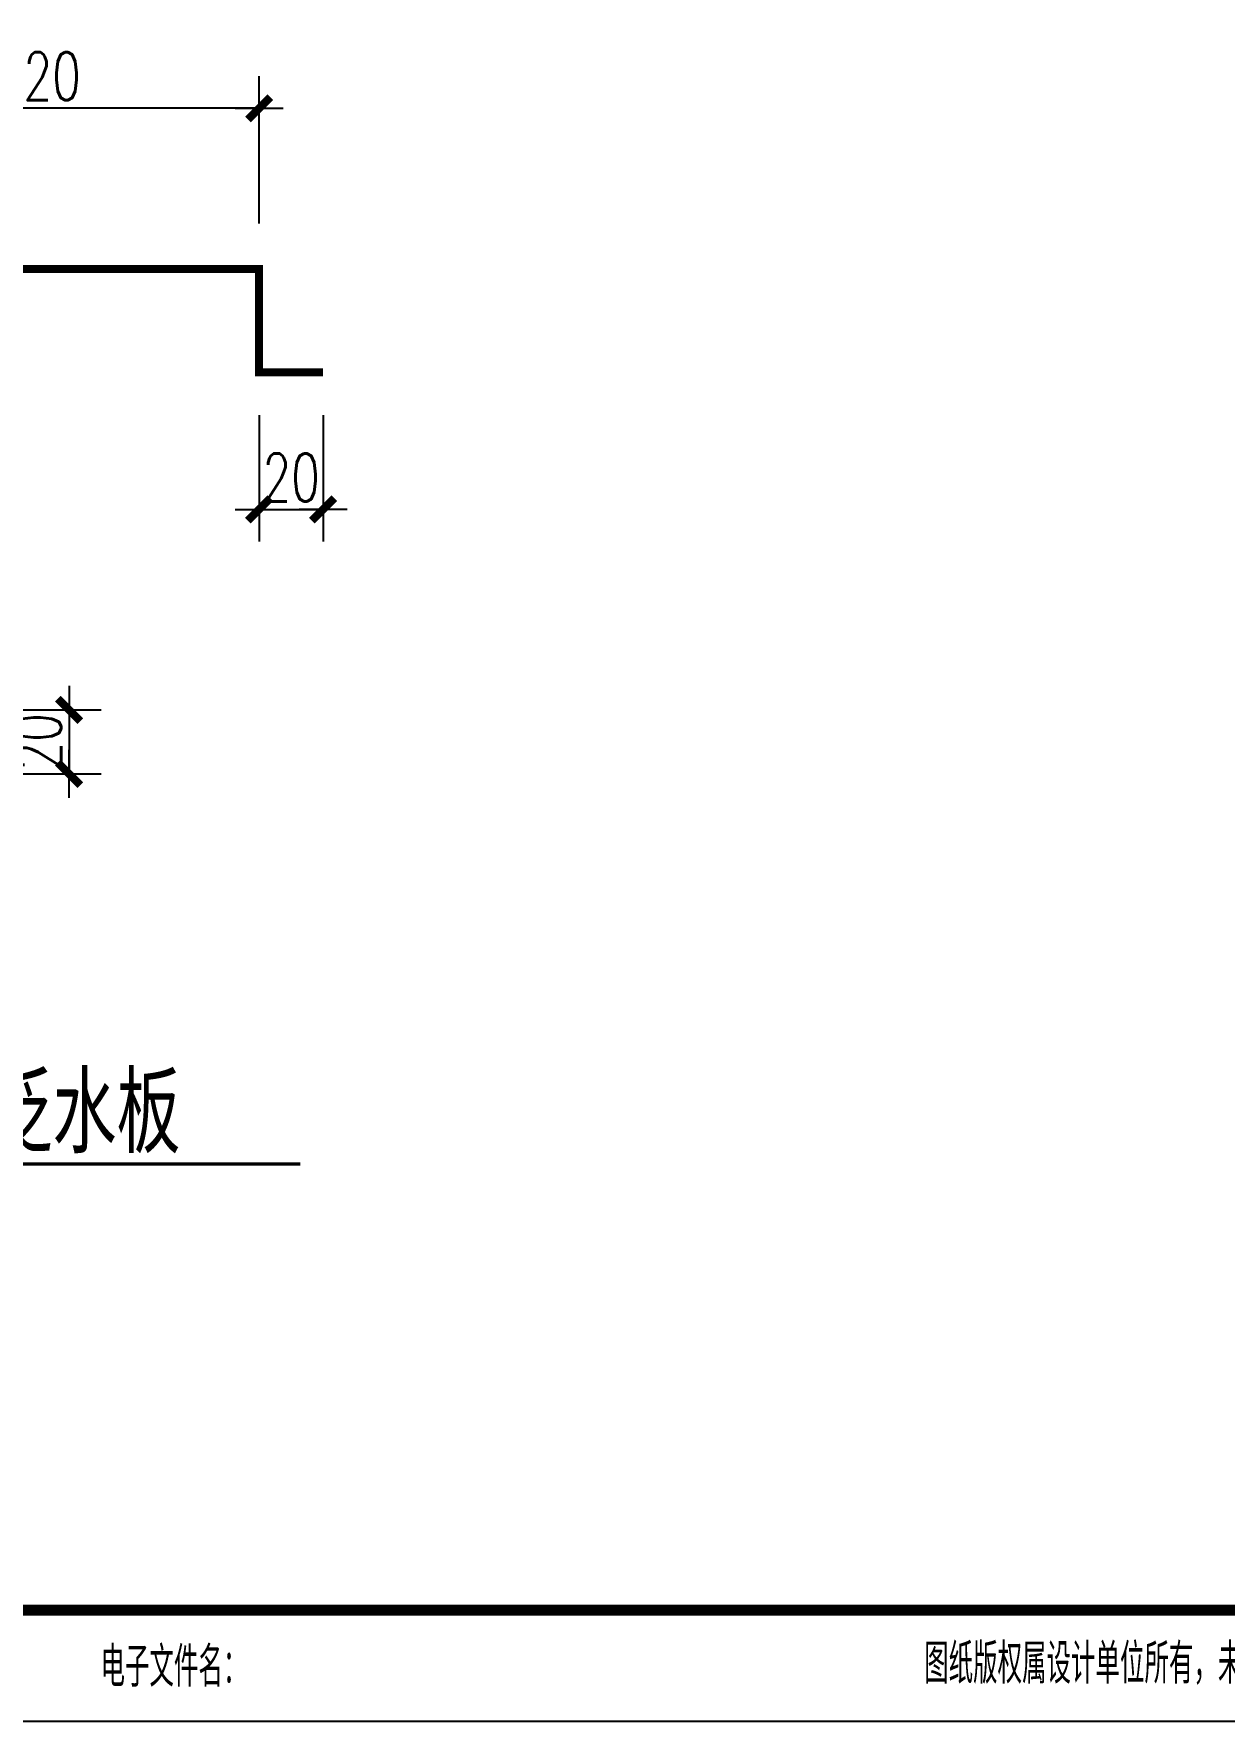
# Model space of a CAD drawing. Extents: x -1041549 to 749950, y -354245 to 17554.
# Drawn here: x 388545 to 391224, y -211190 to -207390 of the extents above; entities that cross this region are included whole.
import ezdxf

# ---------------------------------------------------------------- set-up
doc = ezdxf.new("R2010")
doc.units = 0
doc.header["$LTSCALE"] = 1000
doc.header["$MEASUREMENT"] = 0
for name, color, linetype in [('14', 1, 'Continuous'), ('PUB_DIM', 3, 'Continuous'), ('PUB_TEXT', 7, 'Continuous'), ('PUB_TITLE', 4, 'Continuous'), ('细线', 1, 'Continuous')]:
    doc.layers.add(name, color=color, linetype=linetype)
doc.styles.add('DIM_FONT', font='SIMPLEX', dxfattribs={"width": 0.7, "bigfont": 'GBCBIG'})
doc.styles.add('HZ', font='rs.shx', dxfattribs={"width": 0.8, "bigfont": 'hztxt.shx'})
doc.styles.add('hztxt', font='romand_pkpm', dxfattribs={"bigfont": 'gbcbig'})
doc.dimstyles.new('DIMN100', dxfattribs={"dimtxt": 300, "dimasz": 1, "dimexe": 200, "dimexo": 0, "dimgap": 50, "dimtad": 1, "dimdec": 0, "dimzin": 0, "dimdsep": 46, "dimtxsty": 'DIM_FONT', "dimblk": '_DIMX', "dimcen": 0.09, "dimclrd": 256, "dimclre": 256, "dimclrt": 256, "dimadec": 0, "dimazin": 0, "dimtfac": 1, "dimtdec": 0, "dimtix": 1, "dimtmove": 2, "dimatfit": 3, "dimldrblk": '_DIMX', "dimfxl": 1, "dimtolj": 1, "dimtzin": 0, "dimarcsym": 0})

# ---------------------------------------------------------------- blocks, each defined once
blk = doc.blocks.new('_DIMX')
blk.add_line((-150, 0), (150, 0))
at = {"const_width": 50}
blk.add_lwpolyline([(-70, -70), (70, 70)], dxfattribs=at)
blk = doc.blocks.new('*D176')
at = {"lineweight": -2, "transparency": 16777216}
for p, q in [((4284, -4182), (5214, -4182)), ((5014, -4181), (5014, -4180)), ((5014, -4182), (5014, -4582)), ((4284, -4582), (5214, -4582)), ((5014, -4583), (5014, -4584))]:
    blk.add_line(p, q, dxfattribs=at)
at = {"layer": 'Defpoints', "color": 0, "transparency": 16777216}
for p in [(4284, -4182), (4284, -4582), (5014, -4582)]:
    blk.add_point(p, dxfattribs=at)
at = {"lineweight": -2, "transparency": 16777216}
for p, rotation in [((5014, -4182), 270), ((5014, -4582), 90)]:
    blk.add_blockref('_DIMX', p, dxfattribs=dict(at, rotation=rotation))
at = {"transparency": 16777216, "insert": (4814, -4382), "char_height": 300, "attachment_point": 5, "rotation": 90, "style": 'DIM_FONT'}
blk.add_mtext('\\A1;20', dxfattribs=at)
blk = doc.blocks.new('*D177')
at = {"lineweight": -2, "transparency": 16777216}
for p, q in [((6202, -2339), (6202, -3128)), ((6602, -2339), (6602, -3128)), ((6201, -2928), (6200, -2928)), ((6202, -2928), (6602, -2928)), ((6603, -2928), (6604, -2928))]:
    blk.add_line(p, q, dxfattribs=at)
at = {"layer": 'Defpoints', "color": 0, "transparency": 16777216}
for p in [(6202, -2339), (6602, -2339), (6602, -2928)]:
    blk.add_point(p, dxfattribs=at)
at = {"lineweight": -2, "transparency": 16777216}
blk.add_blockref('_DIMX', (6202, -2928), dxfattribs=at)
at = {"lineweight": -2, "transparency": 16777216, "rotation": 180}
blk.add_blockref('_DIMX', (6602, -2928), dxfattribs=at)
at = {"transparency": 16777216, "insert": (6402, -2728), "char_height": 300, "attachment_point": 5, "style": 'DIM_FONT'}
blk.add_mtext('\\A1;20', dxfattribs=at)
blk = doc.blocks.new('*D178')
at = {"lineweight": -2, "transparency": 16777216}
for p, q in [((3433, -1139), (3433, -219)), ((6202, -1139), (6202, -219)), ((6201, -419), (3434, -419))]:
    blk.add_line(p, q, dxfattribs=at)
at = {"layer": 'Defpoints', "color": 0, "transparency": 16777216}
for p in [(3433, -419), (3433, -1139), (6202, -1139)]:
    blk.add_point(p, dxfattribs=at)
at = {"lineweight": -2, "transparency": 16777216, "rotation": 180}
blk.add_blockref('_DIMX', (3433, -419), dxfattribs=at)
at = {"lineweight": -2, "transparency": 16777216}
blk.add_blockref('_DIMX', (6202, -419), dxfattribs=at)
at = {"transparency": 16777216, "insert": (4818, -219), "char_height": 300, "attachment_point": 5, "style": 'DIM_FONT'}
blk.add_mtext('\\A1;120', dxfattribs=at)
blk = doc.blocks.new('$titleblk$00000212')
at = {"layer": '14', "style": 'hztxt', "width": 0.85}
for s, p in [('电子文件名：', (-198.31, 0.78)), ('图纸版权属设计单位所有，未经许可，外人及外单位不得翻印复制作为其他工程之用。', (-124.17, 1.07))]:
    blk.add_text(s, height=3.6, rotation=359.9997, dxfattribs=at).set_placement(p)
blk = doc.blocks.new('A$Ce58e362c')
at = {"layer": 'PUB_TITLE', "xscale": 150, "yscale": 150, "zscale": 150}
blk.add_blockref('$titleblk$00000212', (29680, -76), dxfattribs=at)
blk = doc.blocks.new('3')
at = {"layer": 'PUB_DIM', "color": 7, "const_width": 20, "elevation": 8000}
blk.add_lwpolyline([(6459.9, -7022.1), (3474.6, -7022.1)], dxfattribs=at)
at = {"layer": '细线', "color": 7, "const_width": 50, "elevation": 8000}
blk.add_lwpolyline([(6602.1, -2070.1), (6202.1, -2070.1), (6202.1, -1423.9), (3433.2, -1423.9), (3433.2, -4182), (4048.9, -4182), (4048.9, -4582)], dxfattribs=at)
at = {"layer": 'PUB_TEXT', "color": 7, "style": 'HZ', "width": 0.8}
blk.add_text('彩钢泛水板', height=500, dxfattribs=at).set_placement((3710.5, -6953.8, 8000))
at = {"color": 7}
for p1, p2, distance, text, picture, middle in [((6202.1, -1138.5, 8000), (3433.2, -1138.5, 8000), -720, '120', '*D178', (4817.6, -218.6, 8000)), ((6202.1, -2338.6, 8000), (6602.1, -2338.6, 8000), -588.9, '20', '*D177', (6402.1, -2727.6, 8000)), ((4284, -4182, 8000), (4284, -4582, 8000), 730.3, '20', '*D176', (4814.4, -4382, 8000))]:
    dim = blk.add_aligned_dim(p1=p1, p2=p2, distance=distance, text=text, dimstyle='DIMN100', override={"dimlfac": 0.1}, dxfattribs=at)
    dim.commit()
    dim.dimension.update_dxf_attribs({"geometry": picture, "text_midpoint": middle})

msp = doc.modelspace()

# ---------------------------------------------------------------- linework, layer by layer
at = {"layer": 'PUB_TITLE'}
msp.add_lwpolyline([(372878.3, -211189.8), (393903.3, -211189.8), (393903.3, -196339.8), (372878.3, -196339.8)], close=True, dxfattribs=at)
msp.add_lwpolyline([(372878.3, -211189.8), (393903.3, -211189.8), (393903.3, -196339.8), (372878.3, -196339.8)], close=True, dxfattribs=at)
at = {"layer": 'PUB_TITLE', "const_width": 25}
msp.add_lwpolyline([(373503.3, -210939.8), (393653.3, -210939.8), (393653.3, -196589.8), (373503.3, -196589.8)], close=True, dxfattribs=at)
msp.add_lwpolyline([(373503.3, -210939.8), (393653.3, -210939.8), (393653.3, -196589.8), (373503.3, -196589.8)], close=True, dxfattribs=at)

# ---------------------------------------------------------------- block references
for name, p, xscale, yscale, zscale in [('A$Ce58e362c', (388706.6, -211119), 0.1666666666666666, 0.1666666666666666, 0.1666666666666666), ('3', (386819.7, -207407.3, -2880), 0.36, 0.36, 0.36)]:
    msp.add_blockref(name, p, dxfattribs=dict(xscale=xscale, yscale=yscale, zscale=zscale))

doc.saveas('drawing.dxf')
